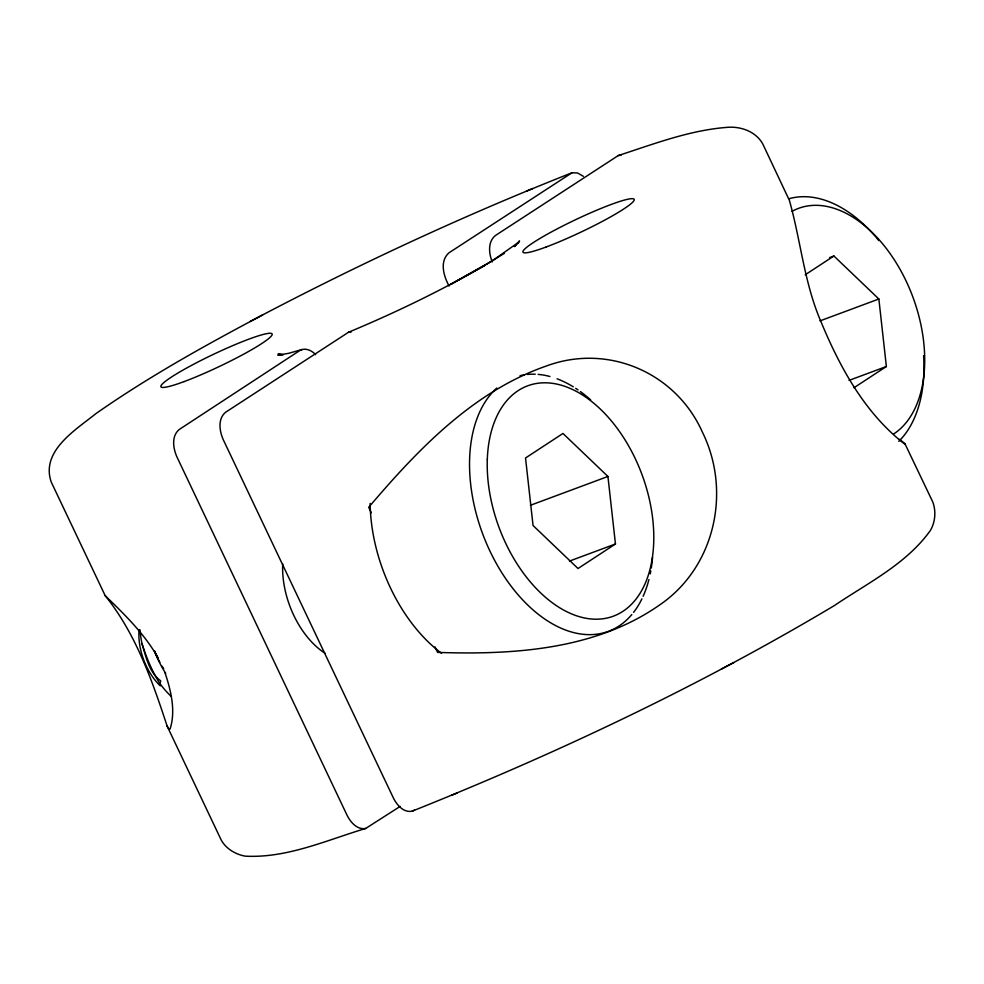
<?xml version="1.0" encoding="UTF-8"?>
<svg xmlns="http://www.w3.org/2000/svg" width="984" height="984" viewBox="0 0 984 984"><rect width="100%" height="100%" fill="white"/><g stroke="black" fill="none" stroke-linecap="round" stroke-linejoin="round"><path stroke-width="1.48" d="M170.982 696.143A69.372 44.132 67.3 0 1 160.048 683.769L160.7 680.817C149.088 672.515 146.026 656.832 142.04 643.844A66.752 40.418 67.1 0 1 140.072 629.858M518.224 243.405L519.54 240.895L514.398 246.603L518.051 242.667L492.258 260.809L450.364 284.56L484.546 265.557L504.349 253.355M805.195 274.794L833.903 256L878.86 299.001L886.375 366.515L853.928 387.77M615.455 543.992L578.014 568.518L533.057 525.518L525.53 457.99L562.971 433.464L607.928 476.465L615.455 543.992L569.478 561.089M400.144 806.425L365.704 828.454C326.54 840.201 286.984 858.356 245.25 856.154C235.668 854.456 226.074 848.823 221.277 840.151L167.145 726.143C152.126 680.325 135.755 633.745 105.177 595.64L51.242 482.062C40.442 450.943 75.916 429.762 95.965 413.587C148.928 376.515 205.607 345.15 262.666 314.942M484.546 265.557C440.734 290.747 395.15 312.814 348.508 332.26L225.594 412.259C217.501 418.938 219.506 431.336 223.319 439.823L393.354 797.913C396.761 804.838 403.428 812.858 412.038 811.222C557.485 753.067 699.722 685.934 834.297 605.615C867.679 583.008 906.412 564.066 930.384 530.474C935.329 522.061 936.214 511.053 932.758 501.938L904.886 443.612L899.511 439.307M721.334 669.059L733.892 662.503M250.108 321.497C354.621 266.209 461.963 216.172 571.962 172.778L577.571 172.975L583.401 176.333M315.606 354.658C311.768 350.353 305.065 347.278 299.677 350.599L179.248 429.491C171.167 436.17 173.159 448.569 176.985 457.056L347.008 815.146C350.427 822.071 357.081 830.09 365.704 828.454M571.962 172.778L449.061 252.753C439.208 261.215 443.698 276.332 449.134 286.061M904.886 443.612L904.96 444.264C865.084 413.501 839.869 367.389 820.939 321.608C804.186 282.912 800.73 240.379 789.377 200.355L762.723 143.849C755.749 131.401 740.448 126.026 726.733 127.391C689.267 130.319 653.745 144.033 618.296 155.546L495.407 235.52C487.621 241.793 488.802 253.626 492.295 261.916M412.038 811.222L414.51 810.139M527.006 190.871L532.713 188.584M451.287 795.416L456.994 793.129M829.586 257.599L833.903 256M819.955 320.895L878.86 299.001M849.02 380.402L886.375 366.515M530.351 505.309L607.928 476.465M302.174 349.492L288.497 353.354L277.845 355.126L280.625 354.941M348.508 332.26L351.263 331.891M618.296 155.546L621.027 155.214M283.392 354.757L278.128 353.92L282.346 354.793M105.177 595.64C124.673 614.569 144.537 633.88 158.006 657.742M160.023 683.806C152.028 671.297 146.591 657.927 142.04 643.844M167.145 726.143L168.768 728.763L170.097 728.984C175.964 710.706 170.884 690.227 164.894 672.453M371.325 512.824L368.705 507.289C417.757 449.676 473.169 391.484 546.44 365.974C607.817 343.219 675.86 372.456 702.391 432.136C731.592 491.262 715.073 567.055 659.846 604.816C595.615 649.858 513.439 654.95 437.597 652.392L434.977 646.869M792.071 211.339A122.889 76.211 69.6 0 1 907.346 283.675A122.889 76.211 69.6 0 1 893.816 433.87M789.525 198.583A135.398 83.96 69.6 0 1 875.047 236.098M876.031 237.255A135.398 83.96 69.6 0 1 878.786 240.563M923.607 355.63A135.398 83.96 69.6 0 1 898.773 441.373M159.838 662.306A58.13 34.797 64.9 0 1 154.783 651.273M163.688 668.776A58.13 37.933 65.4 0 1 162.077 666.217M160.269 685.873A49.237 30.529 69.6 0 1 139.052 629.809M631.826 614.533A135.398 83.96 69.6 0 1 499.208 568.469A135.398 83.96 69.6 0 1 496.858 388.003M520.044 375.691A135.398 83.96 69.6 0 1 524.497 374.806M527.522 374.437A135.398 83.96 69.6 0 1 535.259 374.215M538.137 374.387A135.398 83.96 69.6 0 1 549.958 376.503M557.067 378.791A135.398 83.96 69.6 0 1 573.291 386.823M575.665 388.336A135.398 83.96 69.6 0 1 578.038 389.922M580.4 391.595A135.398 83.96 69.6 0 1 590.671 399.885M652.552 557.338A135.398 83.96 69.6 0 1 651.285 568.002M650.793 570.966A135.398 83.96 69.6 0 1 650.227 573.881M648.923 579.539A135.398 83.96 69.6 0 1 643.118 596.304M641.925 598.85A135.398 83.96 69.6 0 1 633.561 612.392M441.595 653.327A135.398 83.96 69.6 0 1 370.132 503.427M165.693 673.351A74.058 47.798 66.3 0 1 160.503 664.434A74.058 44.686 65.9 0 1 154.402 650.867M325.064 653.29A73.849 45.793 69.6 0 1 282.703 563.783M546.145 246.996A61.549 6.753 -25.4 0 0 633.967 200.576A61.549 6.753 -25.4 0 0 555.579 229.715A61.549 6.753 -25.4 0 0 546.145 246.996M487.301 459.417A122.889 76.211 69.6 0 0 608.788 617.62A122.889 76.211 69.6 0 0 615.406 425.949A122.889 76.211 69.6 0 0 487.301 459.417M184.094 381.595A61.549 6.753 -25.4 0 0 271.916 335.175A61.549 6.753 -25.4 0 0 193.528 364.314A61.549 6.753 -25.4 0 0 184.094 381.595"/></g></svg>
